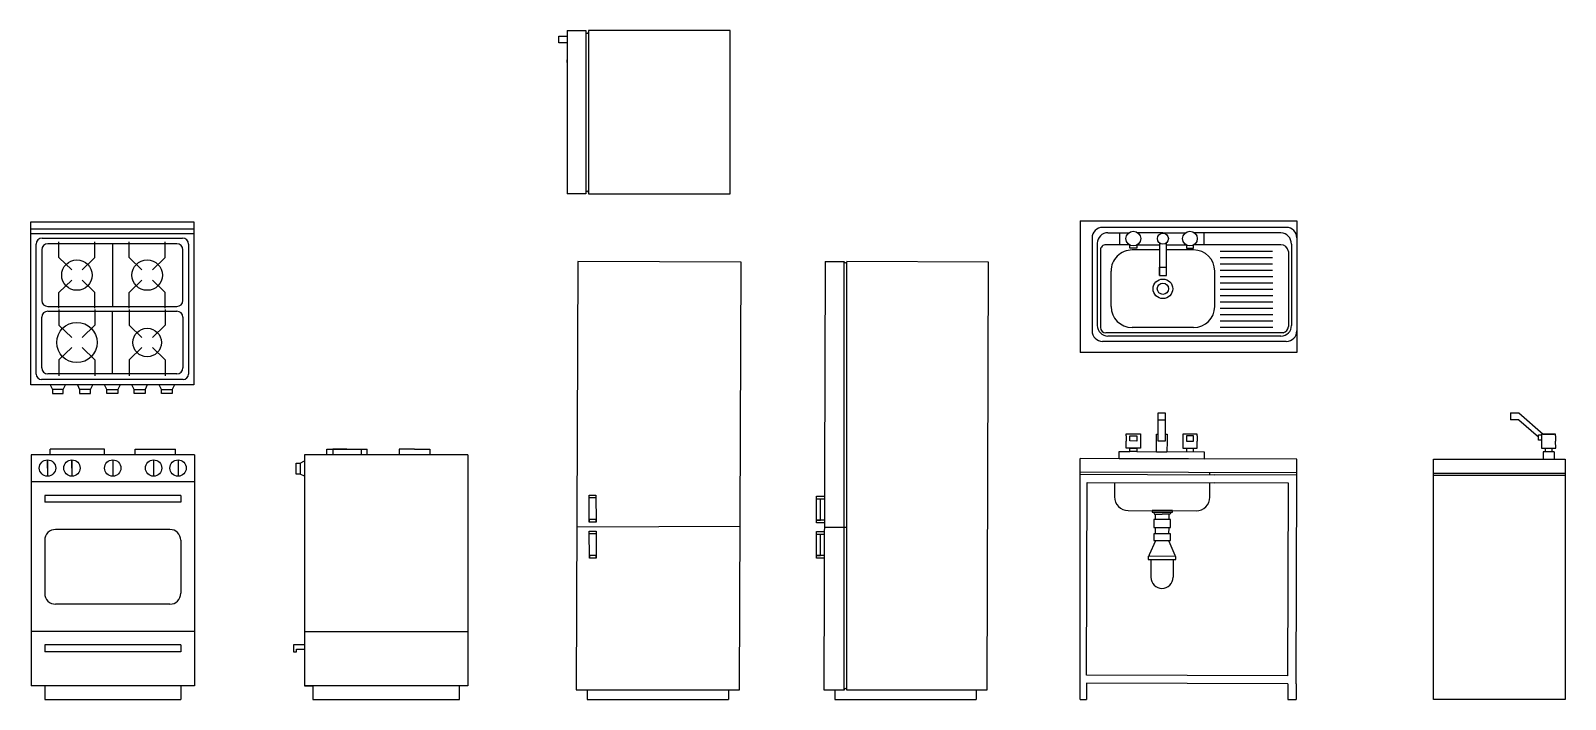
# Model space of a CAD drawing. Header units: millimetres. Extents: x 612 to 6253, y 109 to 2569.
import ezdxf

# ---------------------------------------------------------------- set-up
doc = ezdxf.new("R2010")
doc.units = ezdxf.units.MM
doc.layers.add('Layer1', color=1, linetype='Continuous')

msp = doc.modelspace()

# ---------------------------------------------------------------- linework, layer by layer
at = {"layer": 'Layer1'}
for p, q in [((2553.3, 2523.6), (2553.3, 2548.6)), ((2553.3, 2548.6), (2583.3, 2548.6)), ((2583.3, 2568.7), (2652.3, 2568.7)), ((2583.3, 2568.7), (2583.3, 1968.7)), ((2583.3, 2548.6), (2583.3, 2538.6)), ((2652.3, 2568.7), (2652.3, 1968.7)), ((2662.3, 2568.7), (2662.3, 1968.7)), ((3183.3, 2568.7), (2662.3, 2568.7)), ((2662.3, 2568.7), (2662.3, 2563.7)), ((3183.3, 1968.7), (3183.3, 2568.7)), ((3183.3, 1968.7), (3183.3, 2568.7)), ((2583.3, 2523.6), (2553.3, 2523.6)), ((2583.3, 2451.3), (2583.3, 2461.3)), ((2652.3, 1968.7), (2583.3, 1968.7)), ((2662.3, 1968.7), (3183.3, 1968.7)), ((612.1, 1265.4), (612.1, 1865.4)), ((612.1, 1865.4), (1212.1, 1865.4)), ((1212.1, 1865.4), (1212.1, 1265.4)), ((4469.8, 1869.6), (5265.8, 1869.6)), ((4469.8, 1869.6), (4469.8, 1384.6)), ((5265.8, 1869.6), (5265.8, 1384.6)), ((612.1, 1839.2), (1212.1, 1839.2)), ((612.1, 1822.4), (1212.1, 1822.4)), ((653.8, 1805.4), (1170.4, 1805.4)), ((4512.9, 1806), (4512.9, 1464.6)), ((5227.2, 1844.9), (4551.8, 1844.9)), ((4571.2, 1825.4), (4649, 1825.4)), ((4615.1, 1781.3), (4615.1, 1825.4)), ((4753.4, 1825.4), (4680.7, 1825.4)), ((4773.4, 1825.4), (4753.4, 1825.4)), ((4773.4, 1825.4), (4793.4, 1825.4)), ((4793.4, 1825.4), (4857.1, 1825.4)), ((5207.5, 1825.4), (4889.3, 1825.4)), ((4925.4, 1781.3), (4925.4, 1825.4)), ((5265.8, 1810.3), (5265.8, 1464.5)), ((632.1, 1305.4), (632.1, 1783.7)), ((653.1, 1762.9), (653.1, 1575.9)), ((1149.6, 1784.5), (674.7, 1784.5)), ((716.1, 1733.7), (716.1, 1792)), ((847.9, 1733.7), (847.9, 1792)), ((912.2, 1784.5), (912.2, 1554.3)), ((974.3, 1733.7), (974.3, 1792)), ((1106.1, 1733.7), (1106.1, 1792)), ((1171.2, 1575.9), (1171.2, 1762.9)), ((1192.1, 1783.7), (1192.1, 1305.4)), ((4532.3, 1786.6), (4532.3, 1484)), ((4544, 1761.8), (4544, 1476.2)), ((4649.7, 1781.3), (4563.4, 1781.3)), ((4651.8, 1768.5), (4651.8, 1779.9)), ((4677.8, 1768.5), (4651.8, 1768.5)), ((4760.4, 1761.8), (4660.7, 1761.8)), ((4677.9, 1779.9), (4677.8, 1768.5)), ((4680, 1781.3), (4760.4, 1781.3)), ((4760.4, 1788.1), (4760.6, 1668.5)), ((4786.4, 1668.5), (4786.4, 1788.1)), ((4786.4, 1781.3), (4857.8, 1781.3)), ((4886.2, 1761.8), (4786.4, 1761.8)), ((4859.9, 1779.9), (4860, 1768.5)), ((4860, 1768.5), (4886, 1768.5)), ((4886, 1768.5), (4886, 1779.9)), ((5206.9, 1781.2), (4888.2, 1781.3)), ((5176.9, 1756.2), (4983.4, 1756.2)), ((5234.7, 1756.2), (5234.7, 1480.1)), ((5246.3, 1783.7), (5246.3, 1484)), ((762.7, 1688.3), (716.1, 1733.7)), ((801.4, 1688.3), (847.9, 1733.7)), ((1020.8, 1688.3), (974.3, 1733.7)), ((1059.6, 1688.3), (1106.1, 1733.7)), ((2622.8, 1719.5), (2617.2, 143.7)), ((3222.8, 1717.4), (2622.8, 1719.5)), ((3217.2, 143.7), (3222.8, 1717.4)), ((3532.7, 1719.5), (3527.1, 143.7)), ((3532.7, 1719.5), (3601.7, 1719.5)), ((3601.7, 141.5), (3601.7, 1717.4)), ((4132.6, 1717.4), (3611.7, 1719.2)), ((3611.7, 141.8), (3611.7, 1717.4)), ((4127.1, 143.7), (4132.6, 1717.4)), ((4760.6, 1668.5), (4760.6, 1698.5)), ((4760.6, 1698.5), (4786.4, 1698.5)), ((5176.9, 1732.9), (4983.4, 1732.9)), ((5176.9, 1709.6), (4983.4, 1709.6)), ((716.1, 1605.1), (762.7, 1650.5)), ((847.9, 1605.1), (801.4, 1650.5)), ((974.3, 1605.1), (1020.8, 1650.5)), ((1106.1, 1605.1), (1059.6, 1650.5)), ((4582.9, 1554), (4582.9, 1684)), ((4760.4, 1668.5), (4760.6, 1668.5)), ((4760.6, 1668.5), (4773.4, 1668.5)), ((4766, 1668.5), (4780.8, 1668.5)), ((4773.4, 1668.5), (4786.4, 1668.5)), ((4964, 1554), (4964, 1684)), ((5176.9, 1686.2), (4983.4, 1686.2)), ((5177.7, 1662.9), (4983.4, 1662.9)), ((5177.7, 1639.6), (4983.4, 1639.6)), ((716.1, 1548.3), (716.1, 1605.1)), ((847.9, 1548.3), (847.9, 1605.1)), ((974.3, 1548.3), (974.3, 1605.1)), ((1106.1, 1548.3), (1106.1, 1605.1)), ((5177.7, 1616.2), (4983.4, 1616.2)), ((5177.7, 1592.9), (4983.4, 1592.9)), ((674.7, 1554.3), (1149.6, 1554.3)), ((674.7, 1536.5), (1149.6, 1536.5)), ((716.1, 1542.5), (716.1, 1485.6)), ((847.9, 1542.5), (847.9, 1485.6)), ((912.2, 1306.2), (912.2, 1536.5)), ((974.3, 1542.5), (974.3, 1485.6)), ((1106.1, 1542.5), (1106.1, 1485.6)), ((5177.7, 1569.6), (4983.4, 1569.6)), ((5177.7, 1546.2), (4983.4, 1546.2)), ((653.1, 1327.9), (653.1, 1514.8)), ((716.1, 1485.6), (762.7, 1440.3)), ((847.9, 1485.6), (801.4, 1440.3)), ((974.3, 1485.6), (1020.8, 1440.3)), ((1106.1, 1485.6), (1059.6, 1440.3)), ((1171.2, 1514.8), (1171.2, 1327.9)), ((4886.2, 1476.2), (4660.7, 1476.2)), ((5177.7, 1522.9), (4983.4, 1522.9)), ((5177.7, 1499.6), (4983.4, 1499.6)), ((5177.7, 1476.2), (4983.4, 1476.2)), ((5226.9, 1425.7), (4551.8, 1425.7)), ((5215.2, 1456.8), (4563.4, 1456.8)), ((5207.4, 1445.1), (4571.2, 1445.1)), ((762.7, 1402.5), (716.1, 1357.1)), ((716.1, 1357.1), (716.1, 1298.8)), ((801.4, 1402.5), (847.9, 1357.1)), ((847.9, 1357.1), (847.9, 1298.8)), ((1020.8, 1402.5), (974.3, 1357.1)), ((974.3, 1357.1), (974.3, 1298.8)), ((1059.6, 1402.5), (1106.1, 1357.1)), ((1106.1, 1357.1), (1106.1, 1298.8)), ((5265.8, 1384.6), (4469.8, 1384.6)), ((1149.6, 1306.2), (674.7, 1306.2)), ((1212.1, 1265.4), (612.1, 1265.4)), ((1172.1, 1285.4), (652.1, 1285.4)), ((683.5, 1265.4), (691.8, 1248.9)), ((731.8, 1248.9), (691.8, 1248.9)), ((691.8, 1248.9), (691.8, 1234.3)), ((731.8, 1248.9), (740.1, 1265.4)), ((731.8, 1234.3), (731.8, 1248.9)), ((783.6, 1265.4), (791.9, 1248.9)), ((831.9, 1248.9), (791.9, 1248.9)), ((791.9, 1248.9), (791.9, 1234.3)), ((831.9, 1248.9), (840.2, 1265.4)), ((831.9, 1234.3), (831.9, 1248.9)), ((892.1, 1248.9), (883.8, 1265.4)), ((892.1, 1234.3), (892.1, 1248.9)), ((892.1, 1248.9), (932.1, 1248.9)), ((940.4, 1265.4), (932.1, 1248.9)), ((932.1, 1248.9), (932.1, 1234.3)), ((992.3, 1248.9), (983.9, 1265.4)), ((992.3, 1234.3), (992.3, 1248.9)), ((992.3, 1248.9), (1032.3, 1248.9)), ((1040.6, 1265.4), (1032.3, 1248.9)), ((1032.3, 1248.9), (1032.3, 1234.3)), ((1092.4, 1248.9), (1084.1, 1265.4)), ((1092.4, 1234.3), (1092.4, 1248.9)), ((1092.4, 1248.9), (1132.4, 1248.9)), ((1140.7, 1265.4), (1132.4, 1248.9)), ((1132.4, 1248.9), (1132.4, 1234.3)), ((691.8, 1234.3), (731.8, 1234.3)), ((791.9, 1234.3), (831.9, 1234.3)), ((932.1, 1234.3), (892.1, 1234.3)), ((1032.3, 1234.3), (992.3, 1234.3)), ((1132.4, 1234.3), (1092.4, 1234.3)), ((4755.9, 1136.5), (4755.9, 1162.5)), ((4755.9, 1162.5), (4781.9, 1162.5)), ((4755.9, 1058.6), (4755.9, 1136.5)), ((4755.9, 1136.5), (4781.9, 1136.5)), ((4781.9, 1162.5), (4781.9, 1136.5)), ((4781.9, 1136.5), (4781.9, 1058.5)), ((6051.5, 1162.5), (6051.5, 1136.5)), ((6051.5, 1162.5), (6081.5, 1162.5)), ((6081.5, 1136.5), (6051.5, 1136.5)), ((6081.5, 1162.5), (6171, 1084.6)), ((6081.5, 1136.5), (6153.4, 1073.8)), ((4638.7, 1078.6), (4638.7, 1059)), ((4749.4, 1019.5), (4749.6, 1084.7)), ((4749.6, 1084.7), (4755.9, 1084.6)), ((4781.9, 1084.6), (4788.7, 1084.6)), ((4788.7, 1084.6), (4788.6, 1058.5)), ((4899.1, 1078), (4899.2, 1058.4)), ((6153.4, 1061.8), (6153.4, 1081.3)), ((6153.4, 1081.3), (6164.8, 1081.3)), ((6171, 1084.6), (6211, 1084.6)), ((6216.9, 1078), (6217, 1058.4)), ((883.8, 1028.6), (683.8, 1028.6)), ((683.8, 1008.6), (683.8, 1028.6)), ((883.8, 1008.6), (883.8, 1028.6)), ((996, 1028.6), (1143.8, 1028.6)), ((996, 1008.6), (996, 1028.6)), ((1143.8, 1008.6), (1143.8, 1028.6)), ((1700.7, 1028.6), (1848.5, 1028.6)), ((1700.7, 1008.6), (1700.7, 1028.6)), ((1774.6, 1028.6), (1722.1, 1028.6)), ((1722.1, 1028.6), (1722.1, 1008.6)), ((1774.6, 1028.6), (1827.2, 1028.6)), ((1827.2, 1028.6), (1827.2, 1008.6)), ((1848.5, 1008.6), (1848.5, 1028.6)), ((2022.7, 1028.6), (1966.7, 1028.6)), ((1966.7, 1028.6), (1966.7, 1008.6)), ((2022.7, 1028.6), (2078.7, 1028.6)), ((2078.7, 1028.6), (2078.7, 1008.6)), ((4651.6, 1019.9), (4651.6, 1032.9)), ((4651.6, 1032.9), (4677.6, 1032.9)), ((4677.6, 1019.8), (4651.6, 1019.9)), ((4677.6, 1032.9), (4677.6, 1019.8)), ((4749.4, 1019.5), (4788.5, 1019.4)), ((4768.9, 1058.6), (4755.9, 1058.6)), ((4781.9, 1058.5), (4762.5, 1058.6)), ((4788.6, 1058.5), (4788.5, 1019.4)), ((4860.2, 1032.2), (4860.2, 1019.1)), ((4886.3, 1019), (4886.3, 1032.1)), ((6164.8, 1061.8), (6153.4, 1061.8)), ((6211, 1019.4), (6171, 1019.4)), ((6171, 1019.4), (6171, 991.6)), ((6178.1, 1032.2), (6178, 1019.1)), ((6204.1, 1019), (6204.2, 1032.1)), ((6211, 1019.4), (6211, 991.6)), ((1213.8, 1008.6), (613.8, 1008.6)), ((613.8, 1008.6), (613.8, 158.6)), ((673.8, 959.4), (673.8, 989.5)), ((673.8, 989.5), (673.8, 929.3)), ((763.8, 959.4), (763.8, 989.5)), ((763.8, 989.5), (763.8, 929.3)), ((913.8, 989.5), (913.8, 929.3)), ((1063.8, 989.5), (1063.8, 929.3)), ((1153.8, 989.5), (1153.8, 929.3)), ((1213.8, 1008.6), (1213.8, 158.6)), ((1587.6, 977.6), (1602.2, 977.6)), ((1587.6, 937.6), (1587.6, 977.6)), ((1602.2, 977.6), (1618.6, 985.9)), ((1602.2, 977.6), (1602.2, 937.6)), ((2218.6, 1008.6), (1618.6, 1008.6)), ((1618.6, 1008.6), (1618.6, 158.6)), ((2218.6, 1008.6), (2218.6, 158.6)), ((5265.8, 991.6), (4469.8, 994.4)), ((4469.8, 108.6), (4469.8, 994.4)), ((5265.6, 941.6), (5265.8, 991.6)), ((5767.5, 991.6), (6252.5, 991.6)), ((5767.5, 108.6), (5767.5, 991.6)), ((6252.5, 991.6), (6252.5, 108.6)), ((1213.8, 908.6), (613.8, 908.6)), ((1602.2, 937.6), (1587.6, 937.6)), ((1618.6, 929.3), (1602.2, 937.6)), ((5265.6, 941.6), (4469.8, 944.4)), ((4469.8, 936.5), (4964.6, 934.7)), ((4493.2, 198.1), (4495.7, 906.4)), ((4495.7, 906.4), (4964.5, 904.7)), ((5235.5, 903.8), (4964.5, 904.7)), ((5265.6, 933.7), (4964.6, 934.7)), ((5233, 195.5), (5235.5, 903.8)), ((5262.9, 165.4), (5265.6, 933.7)), ((5265.6, 933.7), (5265.6, 941.6)), ((5767.5, 941), (6252.5, 941)), ((5767.5, 933.1), (6252.5, 933.1)), ((1163.8, 858.6), (663.8, 858.6)), ((663.8, 858.6), (663.8, 833.6)), ((1163.8, 858.6), (1163.8, 833.6)), ((2689.6, 850.1), (2664.6, 850.1)), ((2689.6, 860.1), (2689.6, 850.1)), ((3500.5, 758.2), (3500.5, 855.5)), ((3500.5, 855.5), (3530.5, 855.5)), ((1163.8, 833.6), (663.8, 833.6)), ((3530.5, 845.5), (3500.5, 845.5)), ((3515.5, 768.2), (3515.5, 845.5)), ((4746, 770.8), (4746.1, 790.4)), ((4796, 770.6), (4796.1, 790.3)), ((1123.8, 733.6), (703.8, 733.6)), ((2689.9, 770.1), (2664.9, 770.1)), ((2664.9, 770.1), (2664.9, 760)), ((2689.9, 760.1), (2689.9, 770.1)), ((3530.5, 768.2), (3500.5, 768.2)), ((3500.5, 768.2), (3515.5, 768.2)), ((3530.5, 758.2), (3500.5, 758.2)), ((3601.7, 741.7), (3611.7, 741.7)), ((4745.8, 717.3), (4745.9, 740.4)), ((4795.8, 717.1), (4795.9, 740.2)), ((663.8, 693.6), (663.8, 498.6)), ((1163.8, 693.6), (1163.8, 498.6)), ((2690.1, 717.7), (2665.1, 717.7)), ((2690.1, 727.7), (2690.1, 717.7)), ((3500.6, 628.3), (3500.6, 725.5)), ((3500.6, 725.5), (3530.6, 725.5)), ((3530.6, 715.5), (3500.6, 715.5)), ((3515.6, 638.3), (3515.6, 715.5)), ((4745.7, 691.2), (4745.7, 693.1)), ((4795.7, 691), (4745.7, 691.2)), ((4795.7, 691), (4795.7, 692.9)), ((2690.4, 637.8), (2665.4, 637.8)), ((2665.4, 637.8), (2665.4, 627.7)), ((2690.4, 627.8), (2690.4, 637.8)), ((3530.6, 638.3), (3500.6, 638.3)), ((3500.6, 638.3), (3515.6, 638.3)), ((3530.6, 628.3), (3500.6, 628.3)), ((4729.6, 623.1), (4729.3, 557.9)), ((4811.4, 622.8), (4811.2, 557.6)), ((1123.8, 458.6), (703.8, 458.6)), ((1213.8, 358.6), (613.8, 358.6)), ((1618.6, 358.6), (2218.6, 358.6)), ((1163.8, 308.6), (663.8, 308.6)), ((663.8, 308.6), (663.8, 283.6)), ((663.8, 308.6), (663.8, 283.6)), ((1163.8, 283.6), (663.8, 283.6)), ((1163.8, 308.6), (1163.8, 283.6)), ((1163.8, 308.6), (1163.8, 283.6)), ((1618.6, 308.6), (1578.6, 308.6)), ((1578.6, 308.6), (1578.6, 283.6)), ((1578.6, 283.6), (1588.6, 283.6)), ((1588.6, 283.6), (1588.6, 293.6)), ((1588.6, 293.6), (1618.6, 293.6)), ((5233, 195.5), (4493.2, 198.1)), ((1213.8, 158.6), (613.8, 158.6)), ((663.8, 158.6), (663.8, 108.6)), ((1163.8, 158.6), (1163.8, 108.6)), ((2218.6, 158.6), (1618.6, 158.6)), ((1618.6, 158.6), (1648.6, 158.6)), ((1648.6, 158.6), (1648.6, 108.6)), ((2188.6, 108.6), (2188.6, 158.6)), ((2617.3, 143.7), (3217.2, 143.7)), ((2657.2, 143.7), (2657.2, 108.6)), ((3177.3, 143.7), (3177.3, 108.6)), ((3527.1, 143.7), (3601.7, 143.7)), ((3567.1, 143.7), (3567.1, 108.6)), ((3611.7, 143.7), (4127.1, 143.7)), ((4087.1, 143.7), (4087.1, 108.6)), ((5232.9, 165.5), (4493.1, 168.1)), ((4493.1, 168.1), (4493.1, 108.6)), ((5232.9, 165.5), (5232.7, 108.6)), ((5262.9, 165.4), (5262.7, 108.6)), ((663.8, 108.6), (1163.8, 108.6)), ((1648.6, 108.6), (2188.6, 108.6)), ((2657.2, 108.6), (3177.3, 108.6)), ((3567.1, 108.6), (4087.1, 108.6)), ((4469.8, 108.6), (4493.1, 108.6)), ((5232.7, 108.6), (5262.7, 108.6)), ((6252.5, 108.6), (5767.5, 108.6))]:
    msp.add_line(p, q, dxfattribs=at)
for points in [[(4638.7, 1078.6), (4638.8, 1085.1), (4690.9, 1084.9), (4690.7, 1032.8), (4638.6, 1032.9), (4638.7, 1059)], [(4899.1, 1078), (4899.1, 1084.5), (4846.9, 1084.3), (4847.1, 1032.1), (4899.3, 1032.3), (4899.2, 1058.4)], [(6216.9, 1078), (6216.9, 1084.5), (6164.8, 1084.3), (6165, 1032.1), (6217.1, 1032.3), (6217, 1058.4)], [(4677.6, 1019.8), (4925.4, 1018.9), (4925.3, 992.8), (4612.4, 993.9), (4612.4, 1020), (4651.6, 1019.9)], [(4946.5, 934.8), (4946.5, 942.8)], [(2664.9, 760), (2664.6, 860), (2689.6, 860.1), (2689.9, 760.1), (2664.9, 760)], [(4739.1, 797.4), (4742, 790.4), (4771.1, 790.3)], [(4803.1, 797.1), (4800.1, 790.2), (4771.1, 790.3)], [(2620.7, 743.6), (3220.7, 745.7)], [(3530.6, 741.5), (3601.7, 741.7)], [(2665.4, 627.7), (2665.1, 727.6), (2690.1, 727.7), (2690.4, 627.8), (2665.4, 627.7)], [(4745.7, 691.2), (4723.2, 639.8), (4723.1, 635.1), (4723.1, 635.1)], [(4795.7, 691), (4817.9, 639.5), (4817.9, 634.7), (4817.9, 634.7)]]:
    msp.add_lwpolyline(points, dxfattribs=at)
for points in [[(4651.7, 1059.1), (4651.8, 1078.6), (4677.9, 1078.5), (4677.8, 1059)], [(4886.1, 1058.4), (4886, 1078), (4860, 1077.9), (4860, 1058.3)], [(4808.5, 802.8), (4733.7, 803.1), (4733.7, 797.4), (4808.5, 797.1)], [(4801.5, 770.6), (4740.5, 770.8), (4740.4, 740.4), (4801.4, 740.2)], [(4801.4, 717.1), (4740.3, 717.3), (4740.2, 693.1), (4801.3, 692.9)], [(4821.5, 634.7), (4719.6, 635.1), (4719.5, 623.2), (4821.4, 622.8)]]:
    msp.add_lwpolyline(points, close=True, dxfattribs=at)
msp.add_lwpolyline([(4596.1, 906), (4595.9, 853.5, 0.414214), (4645.8, 803.4), (4896.1, 802.5, 0.414214), (4946.2, 852.3), (4946.4, 904.8)], format="xyb", dxfattribs=at)
for centre, radius in [((4664.8, 1803.6), 27), ((4773.4, 1803.6), 20.2), ((4873, 1803.6), 27), ((782, 1669.4), 56), ((1040.2, 1669.4), 56), ((4773.4, 1619), 36), ((4773.4, 1619), 20.5), ((782, 1421.4), 74.1), ((1040.2, 1421.4), 52.5), ((673.8, 959.4), 30.1), ((763.8, 959.4), 30.1), ((913.8, 959.4), 30.1), ((1063.8, 959.4), 30.1), ((1153.8, 959.4), 30.1)]:
    msp.add_circle(centre, radius, dxfattribs=at)
for centre, radius, start, end in [((2657.3, 2564.1), 5.01, 175.6963, 355.6963), ((2657.3, 1973.3), 5.01, 4.3037, 184.3037), ((653.8, 1783.7), 21.7, 90, 180), ((1170.4, 1783.7), 21.7, 0, 90), ((4551.8, 1806), 38.9, 89.9992, 179.9992), ((4571.2, 1786.6), 38.9, 89.9992, 179.9992), ((5203.4, 1782.7), 42.9, 1.3869, 84.6274), ((5226.9, 1806), 38.9, 359.9992, 89.9992), ((674.7, 1762.9), 21.7, 90, 180), ((1149.6, 1762.9), 21.7, 0, 90), ((4563.4, 1761.8), 19.4, 89.9992, 179.9992), ((4660.7, 1684), 77.8, 89.9992, 179.9992), ((4886.2, 1684), 77.8, 359.9992, 89.9992), ((5206.9, 1753.3), 28, 6.0361, 89.8855), ((3606.7, 1719.9), 5.03, 184.4566, 352.773), ((674.7, 1575.9), 21.7, 180, 270), ((674.7, 1514.8), 21.7, 90, 180), ((1149.6, 1575.9), 21.7, 270, 0), ((1149.6, 1514.8), 21.7, 0, 90), ((4660.7, 1554), 77.8, 179.9992, 269.9992), ((4886.2, 1554), 77.8, 269.9992, 359.9992), ((4571.2, 1484), 38.9, 179.9992, 269.9992), ((4563.4, 1476.2), 19.4, 179.9992, 269.9992), ((5207.4, 1484), 38.9, 269.9992, 359.9992), ((5207.9, 1482.7), 26.9, 285.8175, 354.5706), ((4551.8, 1464.6), 38.9, 179.9992, 269.9992), ((5226.9, 1464.6), 38.9, 269.9992, 359.9992), ((652.1, 1305.4), 20, 180, 270), ((674.7, 1327.9), 21.7, 180, 270), ((1149.6, 1327.9), 21.7, 270, 0), ((1172.1, 1305.4), 20, 270, 0), ((703.8, 693.6), 40, 90, 180), ((1123.8, 693.6), 40, 0, 90), ((4770.3, 557.8), 40.9, 179.7992, 359.7992), ((703.8, 498.6), 40, 180, 270), ((1123.8, 498.6), 40, 270, 0), ((3606.7, 143.3), 5.03, 7.227, 175.5434)]:
    msp.add_arc(centre, radius, start, end, dxfattribs=at)

doc.saveas('drawing.dxf')
